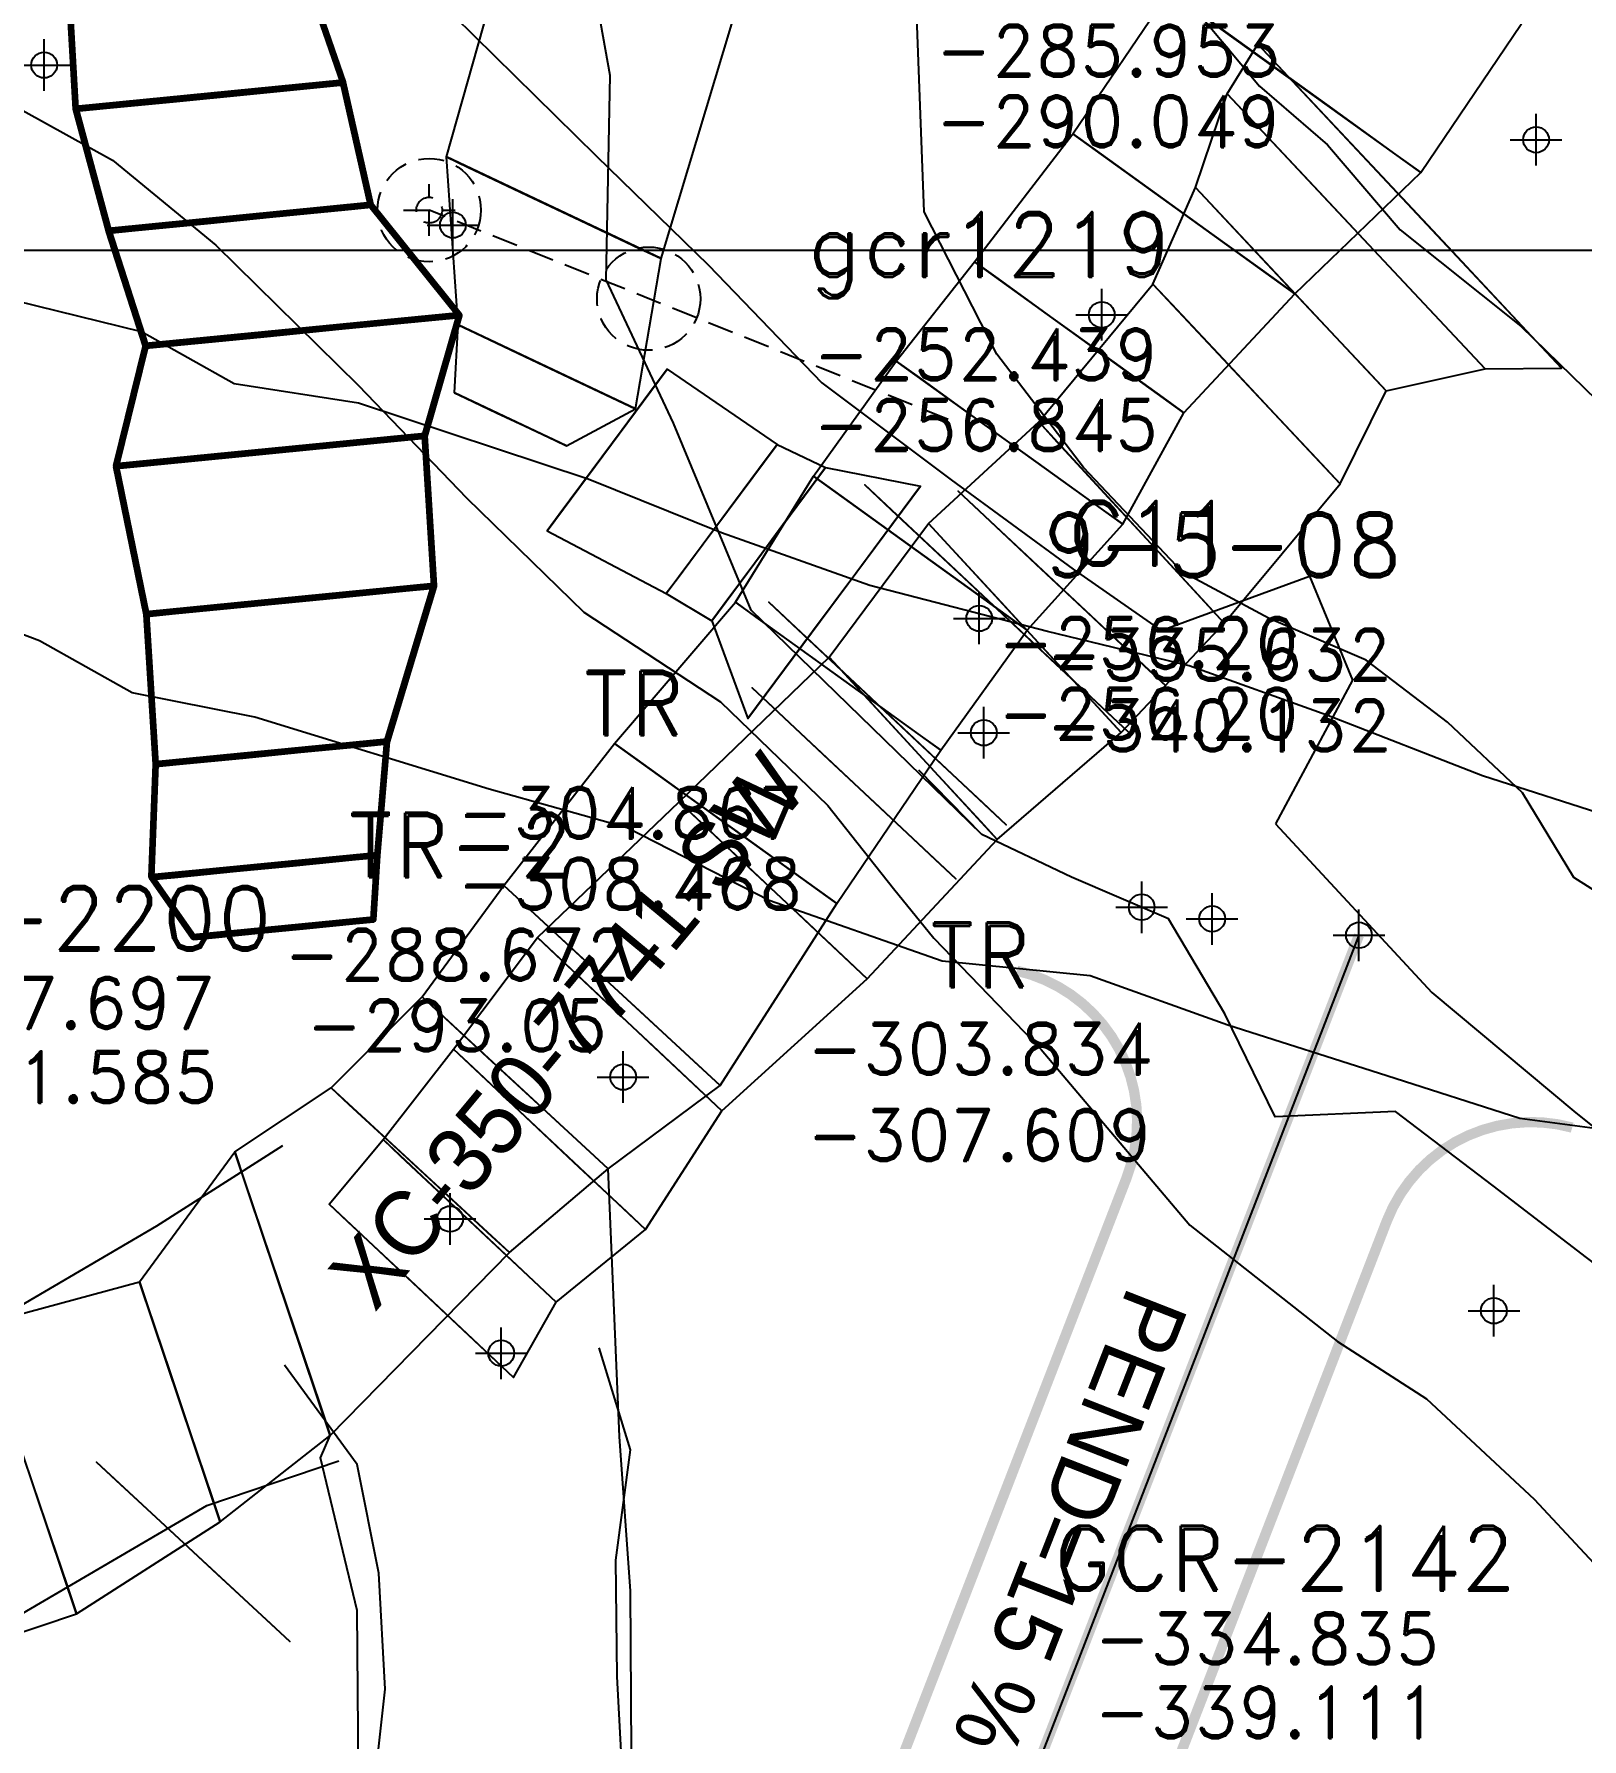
# Model space of a CAD drawing. Extents: x 10554 to 11088, y 9752 to 10019.
# Drawn here: x 10814.72 to 10844.69, y 9871.17 to 9904.18 of the extents above; entities that cross this region are included whole.
import ezdxf
from ezdxf.enums import TextEntityAlignment as Align

# ---------------------------------------------------------------- set-up
doc = ezdxf.new("R2010")
doc.units = 0
doc.header["$PDMODE"] = 34
doc.header["$PDSIZE"] = 0.5
for name, pattern in [('CENTRO1', [0.44, 0.2, -0.08, 0.08, -0.08]), ('DASHED', [0.75, 0.5, -0.25]), ('OCULTA2', [0.3, 0.2, -0.1])]:
    doc.linetypes.add(name, pattern=pattern)
doc.layers.get('0').update_dxf_attribs({"linetype": 'CONTINUOUS'})
for name, color, linetype in [('1', 7, 'CONTINUOUS'), ('ABAJO', 7, 'CONTINUOUS'), ('ACC.RB-3581', 1, 'CONTINUOUS'), ('ARRIBA', 7, 'CONTINUOUS'), ('coordenadas', 7, 'CONTINUOUS'), ('PE', 1, 'CONTINUOUS'), ('POL-12-SEPT.-06', 2, 'CONTINUOUS'), ('PROY', 3, 'DASHED'), ('proyrbm', 140, 'DASHED'), ('R-241-7710-E', 7, 'CONTINUOUS'), ('R-241-7710-E_FICH', 7, 'CONTINUOUS'), ('RB35781W-7-09', 6, 'CONTINUOUS'), ('RB3581E-7-09', 6, 'CONTINUOUS'), ('SEC', 7, 'CONTINUOUS')]:
    doc.layers.add(name, color=color, linetype=linetype)
doc.styles.add('ROMAND', font='ROMAND.SHX')
doc.styles.add('ROMANS', font='ROMANS')

# ---------------------------------------------------------------- blocks, each defined once
blk = doc.blocks.new('F2')
blk.add_point((0, 0))
at = {"style": 'ROMAND'}
for tag, height, p in [('NOMBRE', 1.25, (0.201, 6.617)), ('CIELO', 1, (0.136, 4.616)), ('PISO', 1, (0.136, 3.247))]:
    blk.add_attdef(tag, text='', height=height, dxfattribs=at).set_placement(p, align=Align.CENTER)
at = {"style": 'ROMANS', "flags": 1}
for tag, p in [('MINA', (-0.074, -3.255)), ('LOCALIZACION', (-0.074, -4.928)), ('ESTRUCTURA', (-0.074, -6.618)), ('NIVEL', (-0.074, -8.29)), ('OBRA', (-0.074, -10.121)), ('FECHA', (-0.074, -11.793)), ('ATRAS', (-0.074, -13.483)), ('TOPOGRAFO', (2.675, -15.297))]:
    blk.add_attdef(tag, text='', height=1.25, dxfattribs=at).set_placement(p, align=Align.CENTER)

msp = doc.modelspace()

# ---------------------------------------------------------------- linework, layer by layer
at = {"color": 1, "linetype": 'CENTRO1', "const_width": 0.2, "elevation": -319.978}
msp.add_lwpolyline([(10840.37, 9886.735), (10826.45, 9850.773), (10826.024, 9849.659)], dxfattribs=at)
msp.add_lwpolyline([(10840.37, 9886.735), (10826.45, 9850.773)])
at = {"color": 3, "linetype": 'OCULTA2', "const_width": 0.2}
for points in [[(10833.751, 9886.048, -0.456494), (10835.873, 9882.043), (10824.117, 9851.671), (10823.689, 9850.552)], [(10844.498, 9883.011, 0.384598), (10840.908, 9881.2), (10828.783, 9849.875), (10828.359, 9848.765)]]:
    msp.add_lwpolyline(points, format="xyb", dxfattribs=at)
for points in [[(10840.37, 9886.735, -319.978), (10826.45, 9850.773, -324.572)], [(10819.669, 9873.06, -307.147), (10815.931, 9876.53, -307.147), (10815.931, 9876.53, -304.015), (10816.305, 9876.183, -302.428), (10817.333, 9875.228, -301.747), (10818.267, 9874.361, -301.747), (10819.295, 9873.407, -302.428), (10819.669, 9873.06, -304.015), (10819.669, 9873.06, -307.147)]]:
    msp.add_polyline3d(points)
msp.add_point((10840.37, 9886.735, -319.978))
at = {"layer": 'ABAJO', "color": 4}
for points in [[(10825.959, 9890.45, -291.565), (10828.297, 9893.183, -291.18), (10829.809, 9895.623, -290.772), (10831.413, 9897.85, -290.477), (10832.924, 9899.776, -290.114), (10834.831, 9902.25, -289.578), (10836.697, 9905.011, -289.12), (10838.644, 9907.885, -288.747), (10840.539, 9910.515, -288.099), (10842.266, 9913.596, -287.621), (10841.061, 9914.661, -287.804), (10842.786, 9916.028, -287.477), (10844.316, 9915.415, -287.434), (10847.35, 9918.941, -287.136)], [(10830.259, 9887.352, -291.565), (10832.273, 9890.319, -291.18), (10833.947, 9892.642, -290.772), (10835.795, 9894.693, -290.477), (10836.981, 9896.853, -290.114), (10839.131, 9899.152, -289.578), (10841.565, 9901.504, -289.12), (10843.512, 9904.377, -288.747), (10845.001, 9907.299, -288.099), (10847.377, 9909.913, -287.621), (10847.47, 9910.042, -287.804), (10848.546, 9911.877, -287.477), (10848.86, 9912.142, -287.434), (10851.65, 9915.842, -287.136)], [(10818.604, 9882.542, -293.57), (10818.604, 9882.542, -293.57), (10820.47, 9883.779, -293.102), (10822.232, 9885.54, -292.576), (10823.815, 9887.695, -292.227), (10825.959, 9890.45, -291.565), (10825.959, 9890.45, -291.565)], [(10820.455, 9877.045, -293.57), (10820.455, 9877.045, -293.57), (10823.922, 9880.59, -293.102), (10825.832, 9882.214, -292.576), (10828.002, 9883.827, -292.227), (10830.259, 9887.352, -291.565), (10830.259, 9887.352, -291.565)], [(10797.716, 9874.874, -297.098), (10799.159, 9874.938, -296.734), (10801.267, 9875.648, -296.371), (10804.203, 9876.637, -295.905), (10807.702, 9877.076, -295.396), (10810.909, 9877.945, -294.605), (10813.656, 9879.187, -294.25), (10816.76, 9880.021, -293.771), (10818.604, 9882.542, -293.57)], [(10799.217, 9870.42, -297.098), (10800.659, 9870.484, -296.734), (10802.863, 9870.909, -296.371), (10806.118, 9870.95, -295.905), (10809.553, 9871.58, -295.396), (10812.697, 9872.638, -294.605), (10815.539, 9873.595, -294.25), (10818.324, 9875.377, -293.771), (10820.455, 9877.045, -293.57)]]:
    msp.add_polyline3d(points, dxfattribs=at)
at = {"layer": 'ABAJO', "color": 1, "lineweight": 100}
for points in [[(10821.293, 9887.041, -274.578), (10821.371, 9888.288, -274.569), (10821.557, 9890.487, -274.553), (10822.467, 9893.5, -274.731), (10822.282, 9896.406, -274.709), (10822.956, 9898.743, -274.792), (10821.24, 9900.876, -274.775), (10820.706, 9903.245, -274.656), (10819.864, 9905.674, -274.638), (10820.691, 9908.508, -274.617), (10821.175, 9910.736, -274.601), (10823.069, 9915.275, -275.055)], [(10817.809, 9886.699, -274.578), (10816.992, 9887.858, -274.569), (10817.079, 9890.047, -274.553), (10816.894, 9892.953, -274.731), (10816.31, 9895.82, -274.709), (10816.886, 9898.147, -274.792), (10816.164, 9900.377, -274.775), (10815.531, 9902.736, -274.656), (10815.386, 9905.234, -274.638)]]:
    msp.add_polyline3d(points, dxfattribs=at)
at = {"layer": 'ABAJO', "color": 1}
for points in [[(10822.861, 9897.239, -310.07), (10822.931, 9898.555, -309.872), (10822.703, 9901.807, -309.545), (10824.345, 9907.604, -309.371), (10825.706, 9909.54, -309.184)], [(10825.029, 9896.21, -310.07), (10826.365, 9896.926, -309.872), (10826.859, 9899.836, -309.545), (10828.592, 9905.59, -309.371), (10829.953, 9907.526, -309.184)], [(10826.564, 9867.046, -294.967), (10826.287, 9870.918, -294.534), (10826.265, 9874.035, -294.207), (10826.051, 9877.029, -293.694), (10825.832, 9882.214, -292.576)]]:
    msp.add_polyline3d(points, dxfattribs=at)
at = {"layer": 'ABAJO', "color": 2}
for points in [[(10834.171, 9896.673, -307.286), (10836.38, 9899.344, -306.954), (10837.204, 9901.214, -306.964), (10837.821, 9903.026, -306.973), (10838.411, 9903.991, -307.078)], [(10837.762, 9892.775, -307.286), (10840.005, 9895.478, -306.954), (10840.897, 9897.275, -306.964), (10842.814, 9897.701, -306.973), (10844.293, 9897.717, -307.078)], [(10827.207, 9889.315, -307.688), (10827.207, 9889.315, -307.688), (10827.207, 9889.315, -307.688), (10830.114, 9892.119, -307.494), (10832.038, 9894.708, -307.438), (10834.171, 9896.673, -307.286)], [(10830.85, 9885.89, -307.688), (10830.85, 9885.89, -307.688), (10830.85, 9885.89, -307.688), (10833.366, 9888.589, -307.494), (10835.765, 9890.663, -307.438), (10837.762, 9892.775, -307.286)]]:
    msp.add_polyline3d(points, dxfattribs=at)
at = {"layer": 'ABAJO', "color": 0}
for points in [[(10826.975, 9897.697, -308.087), (10829.106, 9896.24, -307.752), (10830.044, 9895.793, -307.838), (10831.878, 9895.428, -307.815)], [(10824.651, 9894.565, -308.087), (10826.96, 9893.349, -307.752), (10827.839, 9892.822, -307.838), (10828.54, 9890.931, -307.815)]]:
    msp.add_polyline3d(points, dxfattribs=at)
at = {"layer": 'ABAJO'}
for points in [[(10820.433, 9881.527, -308.274), (10821.475, 9882.781, -308.129), (10822.843, 9884.528, -308.068), (10824.466, 9886.692, -307.893), (10827.207, 9889.315, -307.688)], [(10824.003, 9878.17, -308.274), (10824.826, 9879.63, -308.129), (10826.558, 9881.034, -308.068), (10828.036, 9883.336, -307.893), (10830.85, 9885.89, -307.688)]]:
    msp.add_polyline3d(points, dxfattribs=at)
at = {"layer": 'ACC.RB-3581', "color": 1}
for points in [[(10821.078, 9866.654, -290.967), (10821.001, 9870.539, -290.434), (10820.978, 9873.657, -290.007), (10820.266, 9876.615, -289.794), (10820.455, 9877.045, -289.57)], [(10821.078, 9866.654, -294.967), (10821.001, 9870.539, -294.534), (10820.978, 9873.657, -294.207), (10820.266, 9876.615, -293.694), (10820.455, 9877.045, -293.57)]]:
    msp.add_polyline3d(points, dxfattribs=at)
at = {"layer": 'ARRIBA', "color": 4}
for points in [[(10825.959, 9890.45, -287.365), (10828.297, 9893.183, -287.38), (10829.809, 9895.623, -286.972), (10831.413, 9897.85, -286.377), (10832.924, 9899.776, -285.914), (10834.831, 9902.25, -285.278), (10836.697, 9905.011, -285.02), (10838.644, 9907.885, -284.547), (10840.539, 9910.515, -283.799), (10842.266, 9913.596, -283.321), (10841.061, 9914.661, -283.304), (10842.786, 9916.028, -283.177), (10844.316, 9915.415, -283.134), (10847.35, 9918.941, -283.036)], [(10830.259, 9887.352, -287.365), (10832.273, 9890.319, -287.38), (10833.947, 9892.642, -286.972), (10835.795, 9894.693, -286.377), (10836.981, 9896.853, -285.914), (10839.131, 9899.152, -285.278), (10841.565, 9901.504, -285.02), (10843.512, 9904.377, -284.547), (10845.001, 9907.299, -283.799), (10847.377, 9909.913, -283.321), (10847.47, 9910.042, -283.304), (10848.546, 9911.877, -283.177), (10848.86, 9912.142, -283.134), (10851.65, 9915.842, -283.036)], [(10818.604, 9882.542, -289.57), (10818.604, 9882.542, -289.57), (10820.47, 9883.779, -288.802), (10822.232, 9885.54, -288.176), (10823.815, 9887.695, -288.127), (10825.959, 9890.45, -287.365), (10825.959, 9890.45, -287.365)], [(10820.455, 9877.045, -289.57), (10820.455, 9877.045, -289.57), (10823.922, 9880.59, -288.802), (10825.832, 9882.214, -288.176), (10828.002, 9883.827, -288.127), (10830.259, 9887.352, -287.365), (10830.259, 9887.352, -287.365)], [(10797.716, 9874.874, -293.198), (10799.159, 9874.938, -292.934), (10801.267, 9875.648, -292.071), (10804.203, 9876.637, -291.105), (10807.702, 9877.076, -290.996), (10810.909, 9877.945, -290.505), (10813.656, 9879.187, -290.75), (10816.76, 9880.021, -289.971), (10818.604, 9882.542, -289.57)], [(10799.217, 9870.42, -293.198), (10800.659, 9870.484, -292.934), (10802.863, 9870.909, -292.071), (10806.118, 9870.95, -291.105), (10809.553, 9871.58, -290.996), (10812.697, 9872.638, -290.505), (10815.539, 9873.595, -290.75), (10818.324, 9875.377, -289.971), (10820.455, 9877.045, -289.57)]]:
    msp.add_polyline3d(points, dxfattribs=at)
at = {"layer": 'ARRIBA', "color": 1, "lineweight": 100}
for points in [[(10821.293, 9887.041, -271.178), (10821.371, 9888.288, -271.269), (10821.557, 9890.487, -270.953), (10822.467, 9893.5, -270.631), (10822.282, 9896.406, -270.909), (10822.956, 9898.743, -271.292), (10821.24, 9900.876, -271.475), (10820.706, 9903.245, -271.256), (10819.864, 9905.674, -271.538), (10820.691, 9908.508, -270.217), (10821.175, 9910.736, -270.901), (10823.069, 9915.275, -269.255)], [(10817.809, 9886.699, -271.178), (10816.992, 9887.858, -271.269), (10817.079, 9890.047, -270.953), (10816.894, 9892.953, -270.631), (10816.31, 9895.82, -270.909), (10816.886, 9898.147, -271.292), (10816.164, 9900.377, -271.475), (10815.531, 9902.736, -271.256), (10815.386, 9905.234, -271.538), (10814.819, 9907.931, -270.217), (10816.1, 9910.238, -270.901), (10817.062, 9914.133, -270.45)]]:
    msp.add_polyline3d(points, dxfattribs=at)
at = {"layer": 'ARRIBA', "color": 1}
for points in [[(10822.861, 9897.239, -306.87), (10822.931, 9898.555, -306.872), (10822.703, 9901.807, -306.645), (10824.345, 9907.604, -305.871), (10825.706, 9909.54, -305.584)], [(10825.029, 9896.21, -306.87), (10826.365, 9896.926, -306.872), (10826.859, 9899.836, -306.645), (10828.592, 9905.59, -305.871), (10829.953, 9907.526, -305.584)], [(10826.564, 9867.046, -290.967), (10826.287, 9870.918, -290.434), (10826.265, 9874.035, -290.007), (10826.051, 9877.029, -289.794), (10825.832, 9882.214, -288.176)]]:
    msp.add_polyline3d(points, dxfattribs=at)
at = {"layer": 'ARRIBA', "color": 2}
for points in [[(10834.171, 9896.673, -303.786), (10836.38, 9899.344, -303.654), (10837.204, 9901.214, -303.464), (10837.821, 9903.026, -303.273), (10838.411, 9903.991, -302.378)], [(10837.762, 9892.775, -303.786), (10840.005, 9895.478, -303.654), (10840.897, 9897.275, -303.464), (10842.814, 9897.701, -303.273), (10844.293, 9897.717, -302.378)], [(10827.207, 9889.315, -303.788), (10827.207, 9889.315, -303.788), (10827.207, 9889.315, -303.788), (10830.114, 9892.119, -303.294), (10832.038, 9894.708, -303.938), (10834.171, 9896.673, -303.786)], [(10830.85, 9885.89, -303.788), (10830.85, 9885.89, -303.788), (10830.85, 9885.89, -303.788), (10833.366, 9888.589, -303.294), (10835.765, 9890.663, -303.938), (10837.762, 9892.775, -303.786)]]:
    msp.add_polyline3d(points, dxfattribs=at)
at = {"layer": 'ARRIBA', "color": 0}
for points in [[(10826.975, 9897.697, -303.837), (10829.106, 9896.24, -304.152), (10830.044, 9895.793, -304.438), (10831.878, 9895.428, -303.915)], [(10824.651, 9894.565, -303.837), (10826.96, 9893.349, -304.152), (10827.839, 9892.822, -304.438), (10828.54, 9890.931, -303.915)]]:
    msp.add_polyline3d(points, dxfattribs=at)
at = {"layer": 'ARRIBA'}
for points in [[(10820.433, 9881.527, -304.574), (10821.475, 9882.781, -304.529), (10822.843, 9884.528, -304.668), (10824.466, 9886.692, -304.693), (10827.207, 9889.315, -303.788)], [(10824.003, 9878.17, -304.574), (10824.826, 9879.63, -304.529), (10826.558, 9881.034, -304.668), (10828.036, 9883.336, -304.693), (10830.85, 9885.89, -303.788)]]:
    msp.add_polyline3d(points, dxfattribs=at)
at = {"layer": 'coordenadas', "color": 0}
msp.add_lwpolyline([(10776.496, 9900), (10909.496, 9900)], dxfattribs=at)
at = {"layer": 'PROY'}
msp.add_circle((10826.619, 9899.061, -148.168), 1, dxfattribs=at)
at = {"layer": 'proyrbm'}
msp.add_polyline3d([(10832.414, 9896.723, 7.853), (10822.37, 9900.775, -262.573)], dxfattribs=at)
msp.add_circle((10822.37, 9900.775, -262.573), 1, dxfattribs=at)
msp.add_point((10822.37, 9900.775, -262.573), dxfattribs=at)
at = {"layer": 'R-241-7710-E'}
for points in [[(10802.867, 9908.907, -341.737), (10802.867, 9908.907, -341.737), (10802.867, 9908.907, -341.737), (10802.867, 9908.907, -341.737), (10802.867, 9908.907, -341.737), (10809.634, 9905.345, -338.659), (10812.396, 9903.867, -338.642), (10816.235, 9901.744, -338.221), (10816.235, 9901.744, -338.221)], [(10802.867, 9908.907, -346.237), (10802.867, 9908.907, -346.237), (10802.867, 9908.907, -346.237), (10802.867, 9908.907, -346.237), (10802.867, 9908.907, -346.237), (10809.634, 9905.345, -344.059), (10812.396, 9903.867, -343.542), (10816.235, 9901.744, -342.721), (10816.235, 9901.744, -342.721)], [(10831.955, 9900.74, -255.664), (10831.794, 9904.858, -255.399), (10832.063, 9907.748, -254.75)], [(10833.261, 9907.503, -303.304), (10835.778, 9906.006, -302.727), (10837.36, 9904.476, -302.519), (10838.447, 9903.178, -302.423), (10838.447, 9903.178, -302.423), (10838.447, 9903.178, -302.423)], [(10833.261, 9907.503, -308.004), (10835.778, 9906.006, -307.627), (10837.36, 9904.476, -307.519), (10838.447, 9903.178, -307.723), (10838.447, 9903.178, -307.723), (10838.447, 9903.178, -307.723)], [(10820.987, 9906.324, -338.221), (10822.848, 9904.537, -337.867), (10825.599, 9901.826, -337.587), (10827.777, 9899.71, -336.988), (10829.973, 9897.431, -336.576), (10832.474, 9895.556, -336.072), (10834.837, 9893.825, -336.188), (10836.54, 9892.634, -335.887), (10839.413, 9893.688, -335.465), (10840.245, 9891.671, -335.565), (10838.755, 9888.894, -335.37)], [(10820.987, 9906.324, -342.721), (10822.848, 9904.537, -342.467), (10825.599, 9901.826, -342.087), (10827.777, 9899.71, -341.788), (10829.973, 9897.431, -341.476), (10832.474, 9895.556, -341.072), (10834.837, 9893.825, -340.688), (10836.54, 9892.634, -340.487), (10839.413, 9893.688, -340.365), (10840.245, 9891.671, -340.165), (10838.755, 9888.894, -340.07)], [(10825.794, 9899.424, -255.664), (10825.876, 9903.38, -255.399), (10825.344, 9906.338, -255.085)], [(10825.794, 9899.424, -251.164), (10825.876, 9903.38, -250.799), (10825.344, 9906.338, -250.985)], [(10838.447, 9903.178, -302.423), (10839.758, 9902.041, -302.448), (10841.165, 9900.391, -302.229), (10843.505, 9898.53, -302.027), (10845.957, 9896.143, -301.98), (10848.334, 9894.106, -301.464), (10850.424, 9891.233, -300.809), (10852.457, 9888.415, -300.062)], [(10838.447, 9903.178, -307.723), (10839.758, 9902.041, -307.548), (10841.165, 9900.391, -307.229), (10843.505, 9898.53, -306.927), (10845.957, 9896.143, -306.58), (10848.334, 9894.106, -305.964), (10850.424, 9891.233, -305.409), (10852.457, 9888.415, -305.062)], [(10816.235, 9901.744, -338.221), (10818.239, 9900.096, -337.867), (10820.991, 9897.385, -337.587), (10823.097, 9895.199, -336.988), (10825.365, 9892.99, -336.576), (10828.01, 9891.254, -336.072), (10830.084, 9889.245, -336.188), (10831.356, 9887.638, -335.887), (10832.14, 9886.68, -335.465), (10833.549, 9885.218, -335.565), (10834.219, 9884.523, -335.37)], [(10816.235, 9901.744, -342.721), (10818.239, 9900.096, -342.467), (10820.991, 9897.385, -342.087), (10823.097, 9895.199, -341.788), (10825.365, 9892.99, -341.476), (10828.01, 9891.254, -341.072), (10830.084, 9889.245, -340.688), (10831.356, 9887.638, -340.487), (10832.14, 9886.68, -340.365), (10833.549, 9885.218, -340.165), (10834.219, 9884.523, -340.07)], [(10821.001, 9897.035, -311.687), (10821.001, 9897.035, -311.687), (10821.001, 9897.035, -311.687), (10818.592, 9897.409, -311.818), (10816.801, 9898.421, -311.491), (10814.36, 9899.016, -311.61), (10811.878, 9899.835, -311.217), (10809.069, 9900.867, -310.881)], [(10821.001, 9897.035, -318.087), (10821.001, 9897.035, -318.087), (10821.001, 9897.035, -318.087), (10818.592, 9897.409, -317.818), (10816.801, 9898.421, -317.491), (10814.36, 9899.016, -317.21), (10811.878, 9899.835, -316.717), (10809.069, 9900.867, -316.181)], [(10835.035, 9895.79, -256.227), (10833.361, 9897.985, -255.935), (10831.955, 9900.74, -255.664)], [(10835.035, 9895.79, -251.427), (10833.361, 9897.985, -251.135), (10831.955, 9900.74, -251.164)], [(10828.604, 9893.027, -251.427), (10827.102, 9896.648, -251.135), (10825.794, 9899.424, -251.164)], [(10828.604, 9893.027, -256.227), (10827.102, 9896.648, -255.935), (10825.794, 9899.424, -255.664)], [(10836.949, 9893.771, -257.253), (10835.035, 9895.79, -256.227)], [(10853.72, 9886.529, -316.481), (10853.72, 9886.529, -316.481), (10853.72, 9886.529, -316.481), (10853.72, 9886.529, -316.481), (10853.72, 9886.529, -316.481), (10850.752, 9887.688, -316.323), (10848.06, 9888.338, -315.812), (10845.339, 9888.998, -315.398), (10842.764, 9889.82, -315.193), (10839.749, 9890.994, -314.83), (10837.082, 9891.951, -314.211), (10834.342, 9892.616, -313.894), (10830.902, 9893.506, -313.595), (10828.026, 9894.53, -313.351), (10825.446, 9895.564, -312.439), (10825.446, 9895.564, -312.439)], [(10853.72, 9886.529, -321.981), (10853.72, 9886.529, -321.981), (10853.72, 9886.529, -321.981), (10853.72, 9886.529, -321.981), (10853.72, 9886.529, -321.981), (10850.752, 9887.688, -321.523), (10848.06, 9888.338, -321.112), (10845.339, 9888.998, -320.798), (10842.764, 9889.82, -320.393), (10839.749, 9890.994, -319.93), (10837.082, 9891.951, -319.511), (10834.342, 9892.616, -319.194), (10830.902, 9893.506, -318.795), (10828.026, 9894.53, -318.451), (10825.446, 9895.564, -318.039), (10825.446, 9895.564, -318.039)], [(10818.995, 9890.958, -311.687), (10818.995, 9890.958, -311.687), (10818.995, 9890.958, -311.687), (10816.617, 9891.426, -311.818), (10814.827, 9892.438, -311.491), (10812.48, 9893.318, -311.61), (10809.842, 9893.662, -311.217), (10806.844, 9894.125, -310.881)], [(10818.995, 9890.958, -318.087), (10818.995, 9890.958, -318.087), (10818.995, 9890.958, -318.087), (10816.617, 9891.426, -317.818), (10814.827, 9892.438, -317.491), (10812.48, 9893.318, -317.21), (10809.842, 9893.662, -316.717), (10806.844, 9894.125, -316.181)], [(10878.401, 9866.684, -264.662), (10875.39, 9868.185, -263.968), (10872.6, 9869.242, -263.333), (10867.842, 9871.826, -262.649), (10866.126, 9873.01, -262.275), (10864.605, 9873.794, -261.852), (10863.247, 9874.956, -261.717), (10861.834, 9876.537, -261.542), (10860.458, 9877.839, -261.294), (10858.922, 9879.012, -261.039), (10856.845, 9879.968, -260.844), (10855.384, 9880.831, -260.522), (10853.505, 9881.637, -260.061), (10852.05, 9882.999, -259.799), (10850.091, 9883.865, -259.324), (10848.176, 9884.95, -259.237), (10846.545, 9886.572, -259.036), (10844.532, 9887.856, -258.722), (10843.538, 9889.495, -258.586), (10842.084, 9890.858, -258.325), (10840.508, 9892.061, -257.863), (10838.628, 9892.866, -257.502), (10836.949, 9893.771, -257.253)], [(10833.066, 9888.683, -257.253), (10828.604, 9893.027, -256.227)], [(10863.985, 9865.269, -262.561), (10863.985, 9865.269, -262.561), (10863.716, 9866.42, -262.649), (10862.183, 9867.843, -262.275), (10860.843, 9868.865, -261.852), (10859.97, 9870.663, -261.717), (10858.497, 9872.165, -261.542), (10857, 9873.308, -261.294), (10855.342, 9874.322, -261.039), (10853.508, 9875.596, -260.844), (10851.926, 9876.3, -260.522), (10849.985, 9877.027, -260.061), (10848.045, 9877.753, -259.799), (10846.512, 9879.175, -259.324), (10844.778, 9880.498, -259.237), (10842.965, 9881.882, -259.036), (10841.074, 9883.325, -258.722), (10838.745, 9883.216, -258.586), (10837.776, 9885.214, -258.325), (10836.685, 9887.053, -257.863), (10834.806, 9887.858, -257.502), (10833.066, 9888.683, -257.253), (10828.604, 9893.027, -256.227)], [(10863.716, 9866.42, -257.849), (10862.183, 9867.843, -257.675), (10860.843, 9868.865, -257.352), (10859.97, 9870.663, -256.917), (10858.497, 9872.165, -256.542), (10857, 9873.308, -256.094), (10855.342, 9874.322, -256.539), (10853.508, 9875.596, -256.044), (10851.926, 9876.3, -256.022), (10849.985, 9877.027, -255.761), (10848.045, 9877.753, -254.399), (10846.512, 9879.175, -254.324), (10844.778, 9880.498, -254.637), (10842.965, 9881.882, -254.536), (10841.074, 9883.325, -254.522), (10838.745, 9883.216, -252.886), (10837.776, 9885.214, -253.325), (10836.685, 9887.053, -253.263), (10834.806, 9887.858, -253.102), (10833.066, 9888.683, -252.953), (10831.848, 9889.934, -251.948)], [(10851.803, 9880.528, -316.481), (10851.803, 9880.528, -316.481), (10851.803, 9880.528, -316.481), (10851.803, 9880.528, -316.481), (10851.803, 9880.528, -316.481), (10848.804, 9881.592, -316.323), (10846.294, 9882.813, -315.812), (10843.482, 9883.187, -315.398), (10840.908, 9884.01, -315.193), (10837.831, 9884.993, -314.83), (10835.164, 9885.95, -314.211), (10832.303, 9886.234, -313.894), (10828.954, 9887.409, -313.595), (10826.2, 9888.814, -313.351), (10823.529, 9889.563, -312.439), (10823.529, 9889.563, -312.439)], [(10851.803, 9880.528, -321.981), (10851.803, 9880.528, -321.981), (10851.803, 9880.528, -321.981), (10851.803, 9880.528, -321.981), (10851.803, 9880.528, -321.981), (10848.804, 9881.592, -321.523), (10846.294, 9882.813, -321.112), (10843.482, 9883.187, -320.798), (10840.908, 9884.01, -320.393), (10837.831, 9884.993, -319.93), (10835.164, 9885.95, -319.511), (10832.303, 9886.234, -319.194), (10828.954, 9887.409, -318.795), (10826.2, 9888.814, -318.451), (10823.529, 9889.563, -318.039), (10823.529, 9889.563, -318.039)], [(10838.755, 9888.894, -335.37), (10838.755, 9888.894, -335.37), (10838.755, 9888.894, -335.37), (10838.755, 9888.894, -335.37), (10838.755, 9888.894, -335.37), (10838.755, 9888.894, -335.37), (10838.755, 9888.894, -335.37), (10841.781, 9885.623, -334.942), (10844.567, 9883.299, -334.76)], [(10838.755, 9888.894, -340.07), (10838.755, 9888.894, -340.07), (10838.755, 9888.894, -340.07), (10838.755, 9888.894, -340.07), (10838.755, 9888.894, -340.07), (10838.755, 9888.894, -340.07), (10838.755, 9888.894, -340.07), (10841.781, 9885.623, -339.642), (10844.567, 9883.299, -339.16)], [(10834.219, 9884.523, -335.37), (10834.219, 9884.523, -335.37), (10834.219, 9884.523, -335.37), (10834.219, 9884.523, -335.37), (10834.219, 9884.523, -335.37), (10834.219, 9884.523, -335.37), (10834.219, 9884.523, -335.37), (10837.093, 9881.12, -334.942), (10839.951, 9878.866, -334.76)], [(10834.219, 9884.523, -340.07), (10834.219, 9884.523, -340.07), (10834.219, 9884.523, -340.07), (10834.219, 9884.523, -340.07), (10834.219, 9884.523, -340.07), (10834.219, 9884.523, -340.07), (10834.219, 9884.523, -340.07), (10837.093, 9881.12, -339.642), (10839.951, 9878.866, -339.16)], [(10844.567, 9883.299, -334.76), (10844.567, 9883.299, -334.76), (10844.567, 9883.299, -334.76), (10844.567, 9883.299, -334.76), (10846.211, 9881.988, -334.582), (10848.295, 9880.045, -333.983), (10850.101, 9877.815, -333.982), (10852.141, 9875.48, -333.447), (10854.315, 9873.147, -332.6), (10856.694, 9871.181, -332.171), (10858.524, 9869.218, -331.795), (10860.145, 9867.479, -331.262), (10862.132, 9865.934, -330.913)], [(10844.567, 9883.299, -339.16), (10844.567, 9883.299, -339.16), (10844.567, 9883.299, -339.16), (10844.567, 9883.299, -339.16), (10846.211, 9881.988, -338.982), (10848.295, 9880.045, -338.683), (10850.101, 9877.815, -338.282), (10852.141, 9875.48, -337.847), (10854.315, 9873.147, -337.5), (10856.694, 9871.181, -337.071), (10858.524, 9869.218, -336.795), (10860.145, 9867.479, -336.562), (10862.132, 9865.934, -336.013)], [(10839.951, 9878.866, -334.76), (10839.951, 9878.866, -334.76), (10839.951, 9878.866, -334.76), (10839.951, 9878.866, -334.76), (10841.676, 9877.761, -334.582), (10843.76, 9875.818, -333.983), (10845.712, 9873.724, -333.982), (10847.679, 9871.32, -333.447), (10849.926, 9869.056, -332.6), (10852.159, 9866.954, -332.171), (10853.916, 9864.923, -331.795), (10855.756, 9863.389, -331.262), (10857.523, 9861.638, -330.913)], [(10839.951, 9878.866, -339.16), (10839.951, 9878.866, -339.16), (10839.951, 9878.866, -339.16), (10839.951, 9878.866, -339.16), (10841.676, 9877.761, -338.982), (10843.76, 9875.818, -338.683), (10845.712, 9873.724, -338.282), (10847.679, 9871.32, -337.847), (10849.926, 9869.056, -337.5), (10852.159, 9866.954, -337.071), (10853.916, 9864.923, -336.795), (10855.756, 9863.389, -336.562), (10857.523, 9861.638, -336.013)]]:
    msp.add_polyline3d(points, dxfattribs=at)
at = {"layer": 'R-241-7710-E', "color": 0}
for points in [[(10825.446, 9895.564, -312.439), (10825.446, 9895.564, -312.439), (10825.446, 9895.564, -312.439), (10825.446, 9895.564, -312.439), (10825.446, 9895.564, -312.439), (10825.446, 9895.564, -312.439), (10825.446, 9895.564, -312.439), (10825.446, 9895.564, -312.439), (10821.001, 9897.035, -311.687), (10821.001, 9897.035, -311.687), (10821.001, 9897.035, -311.687), (10821.001, 9897.035, -311.687)], [(10825.446, 9895.564, -318.039), (10825.446, 9895.564, -318.039), (10825.446, 9895.564, -318.039), (10825.446, 9895.564, -318.039), (10825.446, 9895.564, -318.039), (10825.446, 9895.564, -318.039), (10825.446, 9895.564, -318.039), (10825.446, 9895.564, -318.039), (10821.001, 9897.035, -318.087), (10821.001, 9897.035, -318.087), (10821.001, 9897.035, -318.087), (10821.001, 9897.035, -318.087)], [(10823.529, 9889.563, -312.439), (10823.529, 9889.563, -312.439), (10823.529, 9889.563, -312.439), (10823.529, 9889.563, -312.439), (10823.529, 9889.563, -312.439), (10823.529, 9889.563, -312.439), (10823.529, 9889.563, -312.439), (10823.529, 9889.563, -312.439), (10818.995, 9890.958, -311.687), (10818.995, 9890.958, -311.687), (10818.995, 9890.958, -311.687), (10818.995, 9890.958, -311.687)], [(10823.529, 9889.563, -318.039), (10823.529, 9889.563, -318.039), (10823.529, 9889.563, -318.039), (10823.529, 9889.563, -318.039), (10823.529, 9889.563, -318.039), (10823.529, 9889.563, -318.039), (10823.529, 9889.563, -318.039), (10823.529, 9889.563, -318.039), (10818.995, 9890.958, -318.087), (10818.995, 9890.958, -318.087), (10818.995, 9890.958, -318.087), (10818.995, 9890.958, -318.087)]]:
    msp.add_polyline3d(points, dxfattribs=at)
at = {"layer": 'RB35781W-7-09'}
for points in [[(10784.94, 9876.496, -285.678), (10787.306, 9876.206, -286.191), (10791.653, 9875.356, -287.016), (10796.319, 9875.274, -285.543), (10799.997, 9875.726, -286.065), (10803.283, 9876.21, -287.184), (10807.325, 9876.727, -286.908), (10811.185, 9877.923, -286.432), (10813.612, 9879.067, -286.947), (10817.097, 9881.11, -287.67), (10819.533, 9882.661, -287.686)], [(10784.94, 9876.496, -291.378), (10787.306, 9876.206, -291.291), (10791.653, 9875.356, -291.316), (10796.319, 9875.274, -291.343), (10799.997, 9875.726, -291.465), (10803.283, 9876.21, -291.484), (10807.325, 9876.727, -291.608), (10811.185, 9877.923, -291.632), (10813.612, 9879.067, -291.547), (10817.097, 9881.11, -291.47), (10819.533, 9882.661, -291.586)], [(10786.081, 9870.097, -285.678), (10788.446, 9869.807, -286.191), (10792.74, 9869.252, -287.016), (10797.267, 9869.957, -285.543), (10800.962, 9870.311, -286.065), (10804.459, 9869.614, -287.184), (10808.325, 9871.116, -286.908), (10812.203, 9872.213, -286.432), (10814.577, 9873.652, -286.947), (10818.062, 9875.695, -287.67), (10820.621, 9876.558, -287.686)], [(10786.081, 9870.097, -291.378), (10788.446, 9869.807, -291.291), (10792.74, 9869.252, -291.316), (10797.267, 9869.957, -291.343), (10800.962, 9870.311, -291.465), (10804.459, 9869.614, -291.484), (10808.325, 9871.116, -291.608), (10812.203, 9872.213, -291.632), (10814.577, 9873.652, -291.547), (10818.062, 9875.695, -291.47), (10820.621, 9876.558, -291.586)]]:
    msp.add_polyline3d(points, dxfattribs=at)
at = {"layer": 'RB3581E-7-09'}
for points in [[(10827.876, 9865.679, -284.984), (10827.876, 9865.679, -284.984), (10826.649, 9867.975, -286.493), (10826.14, 9869.963, -286.957), (10826.008, 9872.379, -287.573), (10825.985, 9874.632, -287.168), (10826.269, 9876.772, -287.346), (10825.661, 9878.745, -287.697)], [(10827.876, 9865.679, -289.784), (10827.876, 9865.679, -289.784), (10826.649, 9867.975, -290.493), (10826.14, 9869.963, -290.857), (10826.008, 9872.379, -291.173), (10825.985, 9874.632, -291.368), (10826.269, 9876.772, -291.546), (10825.661, 9878.745, -291.588)], [(10820.687, 9865.286, -284.984), (10820.687, 9865.286, -284.984), (10820.558, 9867.643, -286.493), (10821.247, 9869.696, -286.957), (10821.515, 9872.134, -287.573), (10821.392, 9874.381, -287.168), (10820.977, 9876.484, -287.346), (10819.57, 9878.413, -287.697)], [(10820.687, 9865.286, -289.784), (10820.687, 9865.286, -289.784), (10820.558, 9867.643, -290.493), (10821.247, 9869.696, -290.857), (10821.515, 9872.134, -291.173), (10821.392, 9874.381, -291.368), (10820.977, 9876.484, -291.546), (10819.57, 9878.413, -291.588)]]:
    msp.add_polyline3d(points, dxfattribs=at)
at = {"layer": 'SEC', "color": 4}
for points in [[(10841.565, 9901.504, -289.12), (10836.697, 9905.011, -289.12), (10836.697, 9905.011, -286.742), (10837.183, 9904.66, -285.537), (10838.522, 9903.696, -285.02), (10839.739, 9902.819, -285.02), (10841.078, 9901.854, -285.537), (10841.565, 9901.504, -286.742), (10841.565, 9901.504, -289.12)], [(10839.131, 9899.152, -289.578), (10834.831, 9902.25, -289.578), (10834.831, 9902.25, -287.084), (10835.261, 9901.94, -285.82), (10836.443, 9901.088, -285.278), (10837.518, 9900.314, -285.278), (10838.701, 9899.462, -285.82), (10839.131, 9899.152, -287.084), (10839.131, 9899.152, -289.578)], [(10836.981, 9896.853, -290.114), (10832.924, 9899.776, -290.114), (10832.924, 9899.776, -287.678), (10833.33, 9899.483, -286.443), (10834.446, 9898.68, -285.914), (10835.46, 9897.949, -285.914), (10836.575, 9897.145, -286.443), (10836.981, 9896.853, -287.678), (10836.981, 9896.853, -290.114)], [(10835.795, 9894.693, -290.477), (10831.413, 9897.85, -290.477), (10831.413, 9897.85, -288.099), (10831.852, 9897.534, -286.894), (10833.056, 9896.666, -286.377), (10834.152, 9895.877, -286.377), (10835.356, 9895.009, -286.894), (10835.795, 9894.693, -288.099), (10835.795, 9894.693, -290.477)], [(10833.947, 9892.642, -290.772), (10829.809, 9895.623, -290.772), (10829.809, 9895.623, -288.568), (10830.223, 9895.325, -287.451), (10831.361, 9894.505, -286.972), (10832.395, 9893.76, -286.972), (10833.533, 9892.94, -287.451), (10833.947, 9892.642, -288.568), (10833.947, 9892.642, -290.772)], [(10835.908, 9890.665, -307.431), (10830.803, 9895.454, -307.431), (10830.803, 9895.454, -305.459), (10831.313, 9894.975, -304.459), (10832.717, 9893.658, -304.031), (10833.993, 9892.461, -304.031), (10835.397, 9891.144, -304.459), (10835.908, 9890.665, -305.459), (10835.908, 9890.665, -307.431)], [(10836.621, 9891.571, -307.19), (10832.61, 9895.334, -307.19), (10832.61, 9895.334, -305.276), (10833.011, 9894.958, -304.306), (10834.114, 9893.923, -303.89), (10835.117, 9892.982, -303.89), (10836.22, 9891.947, -304.306), (10836.621, 9891.571, -305.276), (10836.621, 9891.571, -307.19)], [(10832.273, 9890.319, -291.18), (10828.297, 9893.183, -291.18), (10828.297, 9893.183, -288.976), (10828.695, 9892.897, -287.859), (10829.788, 9892.109, -287.38), (10830.782, 9891.393, -287.38), (10831.875, 9890.605, -287.859), (10832.273, 9890.319, -288.976), (10832.273, 9890.319, -291.18)], [(10833.539, 9888.871, -307.535), (10828.945, 9893.182, -307.535), (10828.945, 9893.182, -305.099), (10829.404, 9892.751, -303.864), (10830.668, 9891.565, -303.335), (10831.816, 9890.488, -303.335), (10833.08, 9889.302, -303.864), (10833.539, 9888.871, -305.099), (10833.539, 9888.871, -307.535)], [(10832.562, 9887.829, -307.486), (10828.624, 9891.524, -307.486), (10828.624, 9891.524, -304.818), (10829.017, 9891.155, -303.465), (10830.1, 9890.138, -302.886), (10831.085, 9889.215, -302.886), (10832.168, 9888.199, -303.465), (10832.562, 9887.829, -304.818), (10832.562, 9887.829, -307.486)], [(10830.259, 9887.352, -291.565), (10825.959, 9890.45, -291.565), (10825.959, 9890.45, -289.129), (10826.389, 9890.141, -287.895), (10827.571, 9889.289, -287.365), (10828.646, 9888.514, -287.365), (10829.829, 9887.662, -287.895), (10830.259, 9887.352, -289.129), (10830.259, 9887.352, -291.565)], [(10828.002, 9883.827, -292.227), (10823.815, 9887.695, -292.227), (10823.815, 9887.695, -289.849), (10824.234, 9887.308, -288.644), (10825.385, 9886.244, -288.127), (10826.432, 9885.277, -288.127), (10827.583, 9884.214, -288.644), (10828.002, 9883.827, -289.849), (10828.002, 9883.827, -292.227)], [(10825.832, 9882.214, -292.576), (10822.232, 9885.54, -292.576), (10822.232, 9885.54, -290.024), (10822.592, 9885.207, -288.73), (10823.582, 9884.293, -288.176), (10824.482, 9883.461, -288.176), (10825.472, 9882.547, -288.73), (10825.832, 9882.214, -290.024), (10825.832, 9882.214, -292.576)], [(10823.922, 9880.59, -293.102), (10820.47, 9883.779, -293.102), (10820.47, 9883.779, -290.608), (10820.815, 9883.46, -289.344), (10821.765, 9882.583, -288.802), (10822.628, 9881.786, -288.802), (10823.577, 9880.909, -289.344), (10823.922, 9880.59, -290.608), (10823.922, 9880.59, -293.102)], [(10820.455, 9877.045, -293.57), (10818.604, 9882.542, -293.57), (10818.604, 9882.542, -291.25), (10818.789, 9881.992, -290.074), (10819.298, 9880.48, -289.57), (10819.761, 9879.106, -289.57), (10820.27, 9877.595, -290.074), (10820.455, 9877.045, -291.25), (10820.455, 9877.045, -293.57)], [(10818.324, 9875.377, -293.771), (10816.76, 9880.021, -293.771), (10816.76, 9880.021, -291.567), (10816.916, 9879.557, -290.45), (10817.346, 9878.28, -289.971), (10817.737, 9877.119, -289.971), (10818.167, 9875.842, -290.45), (10818.324, 9875.377, -291.567), (10818.324, 9875.377, -293.771)], [(10815.539, 9873.595, -294.25), (10813.656, 9879.187, -294.25), (10813.656, 9879.187, -292.22), (10813.844, 9878.628, -291.191), (10814.362, 9877.09, -290.75), (10814.833, 9875.692, -290.75), (10815.351, 9874.155, -291.191), (10815.539, 9873.595, -292.22), (10815.539, 9873.595, -294.25)]]:
    msp.add_polyline3d(points, dxfattribs=at)
at = {"layer": 'SEC', "color": 2}
for points in [[(10844.293, 9897.717, -307.078), (10838.411, 9903.991, -307.078), (10838.411, 9903.991, -304.352), (10838.999, 9903.363, -302.971), (10840.617, 9901.638, -302.378), (10842.087, 9900.07, -302.378), (10843.705, 9898.344, -302.971), (10844.293, 9897.717, -304.352), (10844.293, 9897.717, -307.078)], [(10842.814, 9897.701, -306.973), (10837.821, 9903.026, -306.973), (10837.821, 9903.026, -304.827), (10838.32, 9902.494, -303.739), (10839.693, 9901.029, -303.273), (10840.942, 9899.698, -303.273), (10842.315, 9898.234, -303.739), (10842.814, 9897.701, -304.827), (10842.814, 9897.701, -306.973)], [(10840.897, 9897.275, -306.964), (10837.204, 9901.214, -306.964), (10837.204, 9901.214, -304.934), (10837.573, 9900.82, -303.905), (10838.589, 9899.737, -303.464), (10839.512, 9898.752, -303.464), (10840.528, 9897.669, -303.905), (10840.897, 9897.275, -304.934), (10840.897, 9897.275, -306.964)], [(10840.005, 9895.478, -306.954), (10836.38, 9899.344, -306.954), (10836.38, 9899.344, -305.04), (10836.742, 9898.958, -304.07), (10837.739, 9897.895, -303.654), (10838.645, 9896.928, -303.654), (10839.642, 9895.865, -304.07), (10840.005, 9895.478, -305.04), (10840.005, 9895.478, -306.954)], [(10837.762, 9892.775, -307.286), (10834.171, 9896.673, -307.286), (10834.171, 9896.673, -305.256), (10834.53, 9896.283, -304.227), (10835.517, 9895.211, -303.786), (10836.415, 9894.237, -303.786), (10837.403, 9893.165, -304.227), (10837.762, 9892.775, -305.256), (10837.762, 9892.775, -307.286)], [(10835.765, 9890.663, -307.438), (10832.038, 9894.708, -307.438), (10832.038, 9894.708, -305.408), (10832.411, 9894.304, -304.379), (10833.436, 9893.191, -303.938), (10834.368, 9892.18, -303.938), (10835.392, 9891.068, -304.379), (10835.765, 9890.663, -305.408), (10835.765, 9890.663, -307.438)], [(10833.366, 9888.589, -307.494), (10830.114, 9892.119, -307.494), (10830.114, 9892.119, -305.058), (10830.439, 9891.766, -303.823), (10831.334, 9890.796, -303.294), (10832.147, 9889.913, -303.294), (10833.041, 9888.942, -303.823), (10833.366, 9888.589, -305.058), (10833.366, 9888.589, -307.494)]]:
    msp.add_polyline3d(points, dxfattribs=at)
at = {"layer": 'SEC', "color": 1, "lineweight": 100}
for points in [[(10820.706, 9903.245, -274.656), (10815.531, 9902.736, -274.656), (10815.531, 9902.736, -272.684), (10816.048, 9902.787, -271.685), (10817.471, 9902.927, -271.256), (10818.765, 9903.054, -271.256), (10820.188, 9903.194, -271.685), (10820.706, 9903.245, -272.684), (10820.706, 9903.245, -274.656)], [(10821.24, 9900.876, -274.775), (10816.164, 9900.377, -274.775), (10816.164, 9900.377, -272.861), (10816.672, 9900.427, -271.89), (10818.068, 9900.564, -271.475), (10819.336, 9900.689, -271.475), (10820.732, 9900.826, -271.89), (10821.24, 9900.876, -272.861), (10821.24, 9900.876, -274.775)], [(10822.956, 9898.743, -274.792), (10816.886, 9898.147, -274.792), (10816.886, 9898.147, -272.762), (10817.493, 9898.206, -271.733), (10819.162, 9898.37, -271.292), (10820.68, 9898.52, -271.292), (10822.349, 9898.684, -271.733), (10822.956, 9898.743, -272.762), (10822.956, 9898.743, -274.792)], [(10822.282, 9896.406, -274.709), (10816.31, 9895.82, -274.709), (10816.31, 9895.82, -272.505), (10816.908, 9895.878, -271.388), (10818.55, 9896.039, -270.909), (10820.043, 9896.186, -270.909), (10821.685, 9896.347, -271.388), (10822.282, 9896.406, -272.505), (10822.282, 9896.406, -274.709)], [(10822.467, 9893.5, -274.731), (10816.894, 9892.953, -274.731), (10816.894, 9892.953, -272.353), (10817.451, 9893.008, -271.147), (10818.983, 9893.158, -270.631), (10820.377, 9893.295, -270.631), (10821.909, 9893.446, -271.147), (10822.467, 9893.5, -272.353), (10822.467, 9893.5, -274.731)], [(10821.557, 9890.487, -274.553), (10817.079, 9890.047, -274.553), (10817.079, 9890.047, -272.465), (10817.526, 9890.091, -271.406), (10818.758, 9890.212, -270.953), (10819.878, 9890.322, -270.953), (10821.109, 9890.443, -271.406), (10821.557, 9890.487, -272.465), (10821.557, 9890.487, -274.553)], [(10821.371, 9888.288, -274.569), (10816.992, 9887.858, -274.569), (10816.992, 9887.858, -272.655), (10817.43, 9887.901, -271.685), (10818.634, 9888.02, -271.269), (10819.729, 9888.127, -271.269), (10820.933, 9888.245, -271.685), (10821.371, 9888.288, -272.655), (10821.371, 9888.288, -274.569)], [(10821.293, 9887.041, -274.578), (10817.809, 9886.699, -274.578), (10817.809, 9886.699, -272.606), (10818.158, 9886.733, -271.607), (10819.116, 9886.827, -271.178), (10819.986, 9886.912, -271.178), (10820.944, 9887.007, -271.607), (10821.293, 9887.041, -272.606), (10821.293, 9887.041, -274.578)]]:
    msp.add_polyline3d(points, dxfattribs=at)
at = {"layer": 'SEC', "color": 1}
for points in [[(10826.859, 9899.836, -309.545), (10822.703, 9901.807, -309.545), (10822.703, 9901.807, -307.863), (10823.119, 9901.61, -307.011), (10824.262, 9901.068, -306.645), (10825.301, 9900.575, -306.645), (10826.444, 9900.033, -307.011), (10826.859, 9899.836, -307.863), (10826.859, 9899.836, -309.545)], [(10826.365, 9896.926, -309.872), (10822.931, 9898.555, -309.872), (10822.931, 9898.555, -308.132), (10823.275, 9898.392, -307.25), (10824.219, 9897.944, -306.872), (10825.077, 9897.537, -306.872), (10826.022, 9897.089, -307.25), (10826.365, 9896.926, -308.132), (10826.365, 9896.926, -309.872)], [(10825.029, 9896.21, -310.07), (10822.861, 9897.239, -310.07), (10822.861, 9897.239, -308.214), (10823.078, 9897.136, -307.273), (10823.674, 9896.853, -306.87), (10824.216, 9896.596, -306.87), (10824.812, 9896.313, -307.273), (10825.029, 9896.21, -308.214), (10825.029, 9896.21, -310.07)]]:
    msp.add_polyline3d(points, dxfattribs=at)
at = {"layer": 'SEC', "color": 0}
for points in [[(10824.651, 9894.565, -308.087), (10826.975, 9897.697, -308.087), (10826.975, 9897.697, -305.622), (10826.742, 9897.384, -304.373), (10826.103, 9896.523, -303.837), (10825.522, 9895.74, -303.837), (10824.883, 9894.879, -304.373), (10824.651, 9894.565, -305.622), (10824.651, 9894.565, -308.087)], [(10826.96, 9893.349, -307.752), (10829.106, 9896.24, -307.752), (10829.106, 9896.24, -305.664), (10828.891, 9895.951, -304.606), (10828.301, 9895.156, -304.152), (10827.765, 9894.433, -304.152), (10827.175, 9893.638, -304.606), (10826.96, 9893.349, -305.664), (10826.96, 9893.349, -307.752)], [(10827.839, 9892.822, -307.838), (10830.044, 9895.793, -307.838), (10830.044, 9895.793, -305.866), (10829.824, 9895.496, -304.867), (10829.217, 9894.679, -304.438), (10828.666, 9893.936, -304.438), (10828.06, 9893.119, -304.867), (10827.839, 9892.822, -305.866), (10827.839, 9892.822, -307.838)], [(10828.54, 9890.931, -307.815), (10831.878, 9895.428, -307.815), (10831.878, 9895.428, -305.553), (10831.544, 9894.978, -304.407), (10830.626, 9893.742, -303.915), (10829.792, 9892.618, -303.915), (10828.874, 9891.381, -304.407), (10828.54, 9890.931, -305.553), (10828.54, 9890.931, -307.815)]]:
    msp.add_polyline3d(points, dxfattribs=at)
at = {"layer": 'SEC'}
for points in [[(10830.85, 9885.89, -307.688), (10827.207, 9889.315, -307.688), (10827.207, 9889.315, -305.426), (10827.571, 9888.973, -304.28), (10828.573, 9888.031, -303.788), (10829.484, 9887.175, -303.788), (10830.485, 9886.233, -304.28), (10830.85, 9885.89, -305.426), (10830.85, 9885.89, -307.688)], [(10828.036, 9883.336, -307.893), (10824.466, 9886.692, -307.893), (10824.466, 9886.692, -306.037), (10824.823, 9886.356, -305.096), (10825.805, 9885.433, -304.693), (10826.697, 9884.594, -304.693), (10827.679, 9883.671, -305.096), (10828.036, 9883.336, -306.037), (10828.036, 9883.336, -307.893)], [(10826.558, 9881.034, -308.068), (10822.843, 9884.528, -308.068), (10822.843, 9884.528, -306.096), (10823.214, 9884.178, -305.096), (10824.236, 9883.217, -304.668), (10825.165, 9882.344, -304.668), (10826.187, 9881.383, -305.096), (10826.558, 9881.034, -306.096), (10826.558, 9881.034, -308.068)], [(10824.826, 9879.63, -308.129), (10821.475, 9882.781, -308.129), (10821.475, 9882.781, -306.041), (10821.81, 9882.466, -304.983), (10822.732, 9881.599, -304.529), (10823.57, 9880.812, -304.529), (10824.491, 9879.945, -304.983), (10824.826, 9879.63, -306.041), (10824.826, 9879.63, -308.129)], [(10824.003, 9878.17, -308.274), (10820.433, 9881.527, -308.274), (10820.433, 9881.527, -306.128), (10820.79, 9881.191, -305.04), (10821.772, 9880.268, -304.574), (10822.664, 9879.429, -304.574), (10823.646, 9878.506, -305.04), (10824.003, 9878.17, -306.128), (10824.003, 9878.17, -308.274)]]:
    msp.add_polyline3d(points, dxfattribs=at)

# ---------------------------------------------------------------- block references
msp.add_blockref('F2', (10822.774, 9881.241, -288.672)).add_auto_attribs({'NOMBRE': 'TR-2', 'CIELO': '-288.672', 'PISO': '-293.05'})
at = {"layer": '1', "color": 5}
msp.add_blockref('F2', (10822.829, 9900.486, -337.771), dxfattribs=at).add_auto_attribs({'NOMBRE': 'TR'})
at = {"layer": '1', "color": 1}
for p, values in [((10836.163, 9887.278, -256.2), {'NOMBRE': 'C11', 'CIELO': '-256.20', 'PISO': '-256.20'}), ((10837.527, 9887.052, -335.632), {'NOMBRE': '9-5-08', 'CIELO': '-335.632', 'PISO': '-340.132'})]:
    msp.add_blockref('F2', p, dxfattribs=at).add_auto_attribs(values)
at = {"layer": 'POL-12-SEPT.-06'}
ref = msp.add_blockref('F2', (10843.799, 9902.138, -302.132), dxfattribs=at)
ref.add_attrib('NOMBRE', 'GCR-2088', dxfattribs={"layer": '0', "height": 1.25, "style": 'ROMAND'}).set_placement((10843.792, 9915.198, -302.132), align=Align.CENTER)
ref.add_attrib('CIELO', '-302.132', dxfattribs={"layer": '0', "height": 1, "style": 'ROMAND'}).set_placement((10843.455, 9913.802, -302.132), align=Align.CENTER)
ref.add_attrib('PISO', '-307.009', dxfattribs={"layer": '0', "height": 1, "style": 'ROMAND'}).set_placement((10843.611, 9912.353, -302.132), align=Align.CENTER)
at = {"layer": 'POL-12-SEPT.-06', "color": 5}
for p, values in [((10814.915, 9903.584, -340.037), {'NOMBRE': 'GCR-2146', 'CIELO': '-340.037', 'PISO': '-343.234'}), ((10835.389, 9898.749, -285.953), {'NOMBRE': 'GCR-2151', 'CIELO': '-285.953', 'PISO': '-290.049'})]:
    msp.add_blockref('F2', p, dxfattribs=at).add_auto_attribs(values)
at = {"layer": 'POL-12-SEPT.-06'}
ref = msp.add_blockref('F2', (10823.764, 9878.642, -287.697), dxfattribs=at)
ref.add_attrib('NOMBRE', 'GCR-2200', dxfattribs={"layer": '0', "height": 1.25, "style": 'ROMAND'}).set_placement((10814.865, 9886.438, -287.697), align=Align.CENTER)
ref.add_attrib('CIELO', '-287.697', dxfattribs={"layer": '0', "height": 1, "style": 'ROMAND'}).set_placement((10814.897, 9884.923, -287.697), align=Align.CENTER)
ref.add_attrib('PISO', '-291.585', dxfattribs={"layer": '0', "height": 1, "style": 'ROMAND'}).set_placement((10814.943, 9883.49, -287.697), align=Align.CENTER)
ref = msp.add_blockref('F2', (10842.982, 9879.464, -334.835), dxfattribs=at)
ref.add_attrib('NOMBRE', 'GCR-2142', dxfattribs={"layer": '0', "height": 1.25, "style": 'ROMAND'}).set_placement((10838.93, 9874.046, -334.835), align=Align.CENTER)
ref.add_attrib('CIELO', '-334.835', dxfattribs={"layer": '0', "height": 1, "style": 'ROMAND'}).set_placement((10838.594, 9872.618, -334.835), align=Align.CENTER)
ref.add_attrib('PISO', '-339.111', dxfattribs={"layer": '0', "height": 1, "style": 'ROMAND'}).set_placement((10838.594, 9871.19, -334.835), align=Align.CENTER)
at = {"layer": 'R-241-7710-E_FICH', "color": 4}
msp.add_blockref('F2', (10833.019, 9892.87, -252.439), dxfattribs=at).add_auto_attribs({'NOMBRE': 'gcr1219', 'CIELO': '-252.439', 'PISO': '-256.845'})
at = {"layer": 'R-241-7710-E_FICH', "color": 3}
msp.add_blockref('F2', (10826.124, 9883.989, -304.867), dxfattribs=at).add_auto_attribs({'NOMBRE': 'TR', 'CIELO': '-304.867', 'PISO': '-308.468'})
at = {"layer": 'R-241-7710-E_FICH', "color": 0}
ref = msp.add_blockref('F2', (10833.106, 9890.656, -303.834), dxfattribs=at)
ref.add_attrib('NOMBRE', 'TR', dxfattribs={"layer": '0', "height": 1.25, "style": 'ROMAND'}).set_placement((10833.032, 9885.729, -303.834), align=Align.CENTER)
ref.add_attrib('CIELO', '-303.834', dxfattribs={"layer": '0', "height": 1, "style": 'ROMAND'}).set_placement((10833.032, 9884.038, -303.834), align=Align.CENTER)
ref.add_attrib('PISO', '-307.609', dxfattribs={"layer": '0', "height": 1, "style": 'ROMAND'}).set_placement((10833.032, 9882.366, -303.834), align=Align.CENTER)

# ---------------------------------------------------------------- texts
at = {"layer": '1', "color": 4, "insert": (10820.351, 9880.214), "char_height": 1.25, "width": 20.12818, "attachment_point": 1, "rotation": 50.2682}
msp.add_mtext('{\\C1;XC-350-7741-SW}', dxfattribs=at)
at = {"layer": 'PE', "color": 0, "insert": (10837.077, 9879.522), "char_height": 1.25, "width": 26.91421, "attachment_point": 1, "rotation": 248.6375}
msp.add_mtext('PEND=15 % NEGATIVO', dxfattribs=at)

doc.saveas('drawing.dxf')
